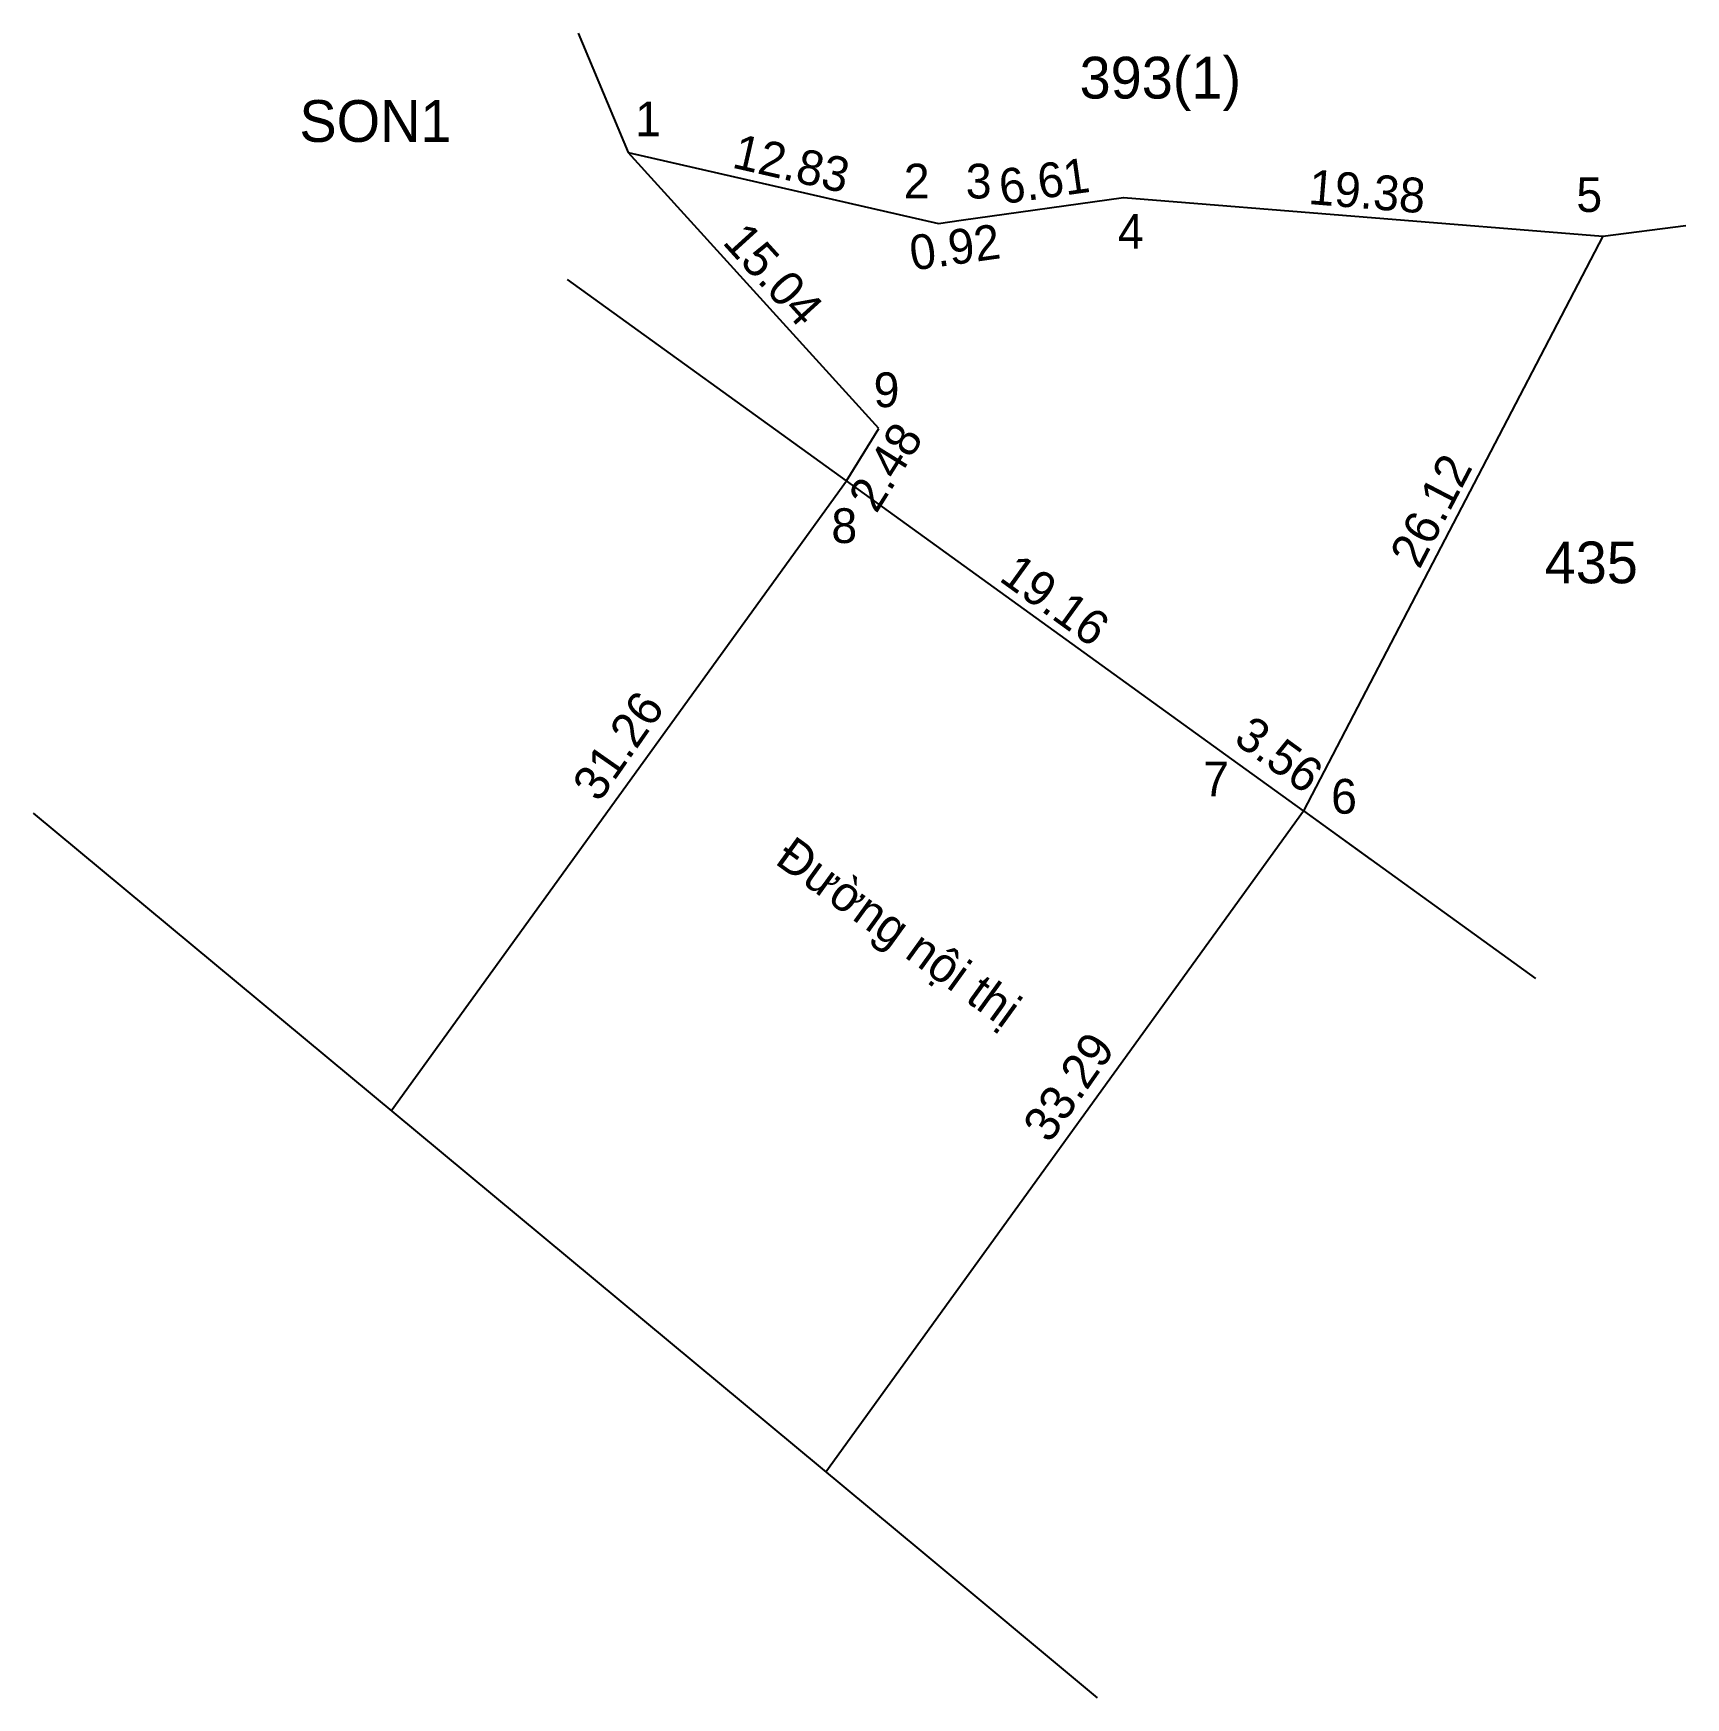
# Model space of a CAD drawing. Extents: x 538306.6 to 538373.2, y 1837747.5 to 1837814.6.
import ezdxf

# ---------------------------------------------------------------- set-up
doc = ezdxf.new("R2010")
doc.units = 0
doc.layers.add('Level 5', color=7, linetype='Continuous')

msp = doc.modelspace()

# ---------------------------------------------------------------- linework, layer by layer
at = {"layer": 'Level 5'}
for p, q in [((538328.587, 1837814.575), (538330.6, 1837809.77)), ((538369.89, 1837806.39), (538373.23, 1837806.821)), ((538339.396, 1837796.533), (538328.157, 1837804.653)), ((538321.047, 1837771.134), (538339.396, 1837796.533)), ((538338.569, 1837756.584), (538357.817, 1837783.225)), ((538357.817, 1837783.225), (538360.547, 1837781.253)), ((538357.817, 1837783.225), (538367.174, 1837776.465))]:
    msp.add_line(p, q, dxfattribs=at)
msp.add_lwpolyline([(538340.71, 1837798.64), (538330.6, 1837809.77), (538343.11, 1837806.91), (538344.023, 1837807.038), (538350.571, 1837807.96), (538369.89, 1837806.39), (538357.817, 1837783.225), (538354.931, 1837785.311), (538339.396, 1837796.533)], close=True, dxfattribs=at)
msp.add_lwpolyline([(538306.62, 1837783.131), (538322.102, 1837770.258), (538342.398, 1837753.398), (538349.51, 1837747.478)], dxfattribs=at)

# ---------------------------------------------------------------- texts
for s, height, p in [('393(1)', 1.6839, (538348.798, 1837811.944)), ('SON1', 1.6839, (538317.347, 1837810.197)), ('1', 1.4, (538330.881, 1837810.424)), ('2', 1.4, (538341.707, 1837807.916)), ('3', 1.4, (538344.208, 1837807.916)), ('5', 1.4, (538368.821, 1837807.372)), ('4', 1.4, (538350.337, 1837805.888)), ('9', 1.4, (538340.493, 1837799.504)), ('8', 1.4, (538338.79, 1837794.026)), ('435', 1.6839, (538367.545, 1837792.403)), ('7', 1.4, (538353.778, 1837783.818)), ('6', 1.4, (538358.937, 1837783.115))]:
    msp.add_text(s, height=height, dxfattribs=at).set_placement(p)
for s, height, rotation, p in [('12.83', 1.4032, 347.12252, (538334.741, 1837809.169)), ('6.61', 1.4032, 8.00864, (538345.656, 1837807.679)), ('19.38', 1.4032, 355.35459, (538357.992, 1837807.695)), ('15.04', 1.4032, 312.25062, (538334.36, 1837806.131)), ('0.92', 1.4032, 8.00866, (538342.055, 1837805.005)), ('2.48', 1.4032, 58.04794, (538340.601, 1837795.177)), ('26.12', 1.4032, 62.47318, (538362.497, 1837792.933)), ('19.16', 1.4032, 324.15504, (538345.502, 1837792.538)), ('31.26', 1.4032, 55.05585, (538329.424, 1837783.533)), ('3.56', 1.4032, 324.15503, (538354.952, 1837786.008)), ('Đường nội thị', 1.40321, 324.15504, (538336.465, 1837781.132)), ('33.29', 1.4032, 55.05585, (538347.583, 1837769.785))]:
    msp.add_text(s, height=height, rotation=rotation, dxfattribs=at).set_placement(p)

doc.saveas('drawing.dxf')
